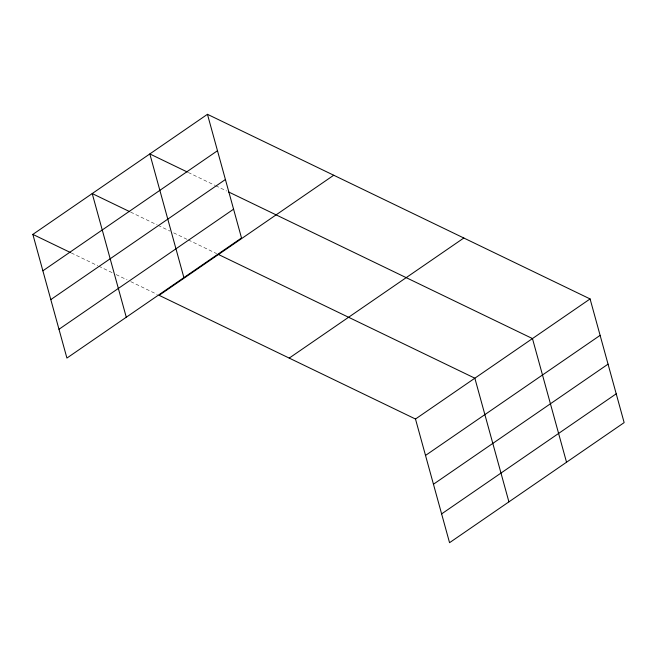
<?xml version="1.0" encoding="UTF-8"?>
<svg xmlns="http://www.w3.org/2000/svg" width="657" height="657" viewBox="0 0 657 657"><rect width="100%" height="100%" fill="white"/><g stroke="black" fill="none" stroke-linecap="round" stroke-linejoin="round"><path stroke-width="0.49" stroke-dasharray="3.29 2.46" d="M188.263 172.479L214.798 185.282M215.71 185.726L226.69 191.023M130.644 212.112L157.179 224.916M158.091 225.351L169.991 231.092M173.653 232.857L187.376 239.485M188.288 239.928L216.654 253.61M71.276 252.937L97.811 265.74M98.731 266.184L112.454 272.803M116.117 274.569L127.097 279.874M130.751 281.639L157.286 294.443"/><path stroke-width="0.99" d="M207.448 114.31L241.513 237.974L66.915 358.065L32.85 234.393L207.448 114.31L590.085 298.935L624.15 422.607L449.552 542.69L415.487 419.026L159.117 295.322L333.723 175.238M42.877 270.807L217.483 150.724M50.811 299.6L225.408 179.517M58.982 329.272L233.58 209.181M289.22 358.098L463.817 238.015M415.487 419.026L590.085 298.935M425.514 455.441L600.12 335.357M433.448 484.234L608.045 364.15M441.619 513.897L616.217 393.814M187.352 172.035L149.829 153.935L183.894 277.607M228.521 191.91L532.466 338.569L566.531 462.232M129.733 211.669L92.218 193.569L126.275 317.232M218.485 254.497L474.847 378.194L508.912 501.858M32.85 234.393L70.365 252.493"/></g></svg>
